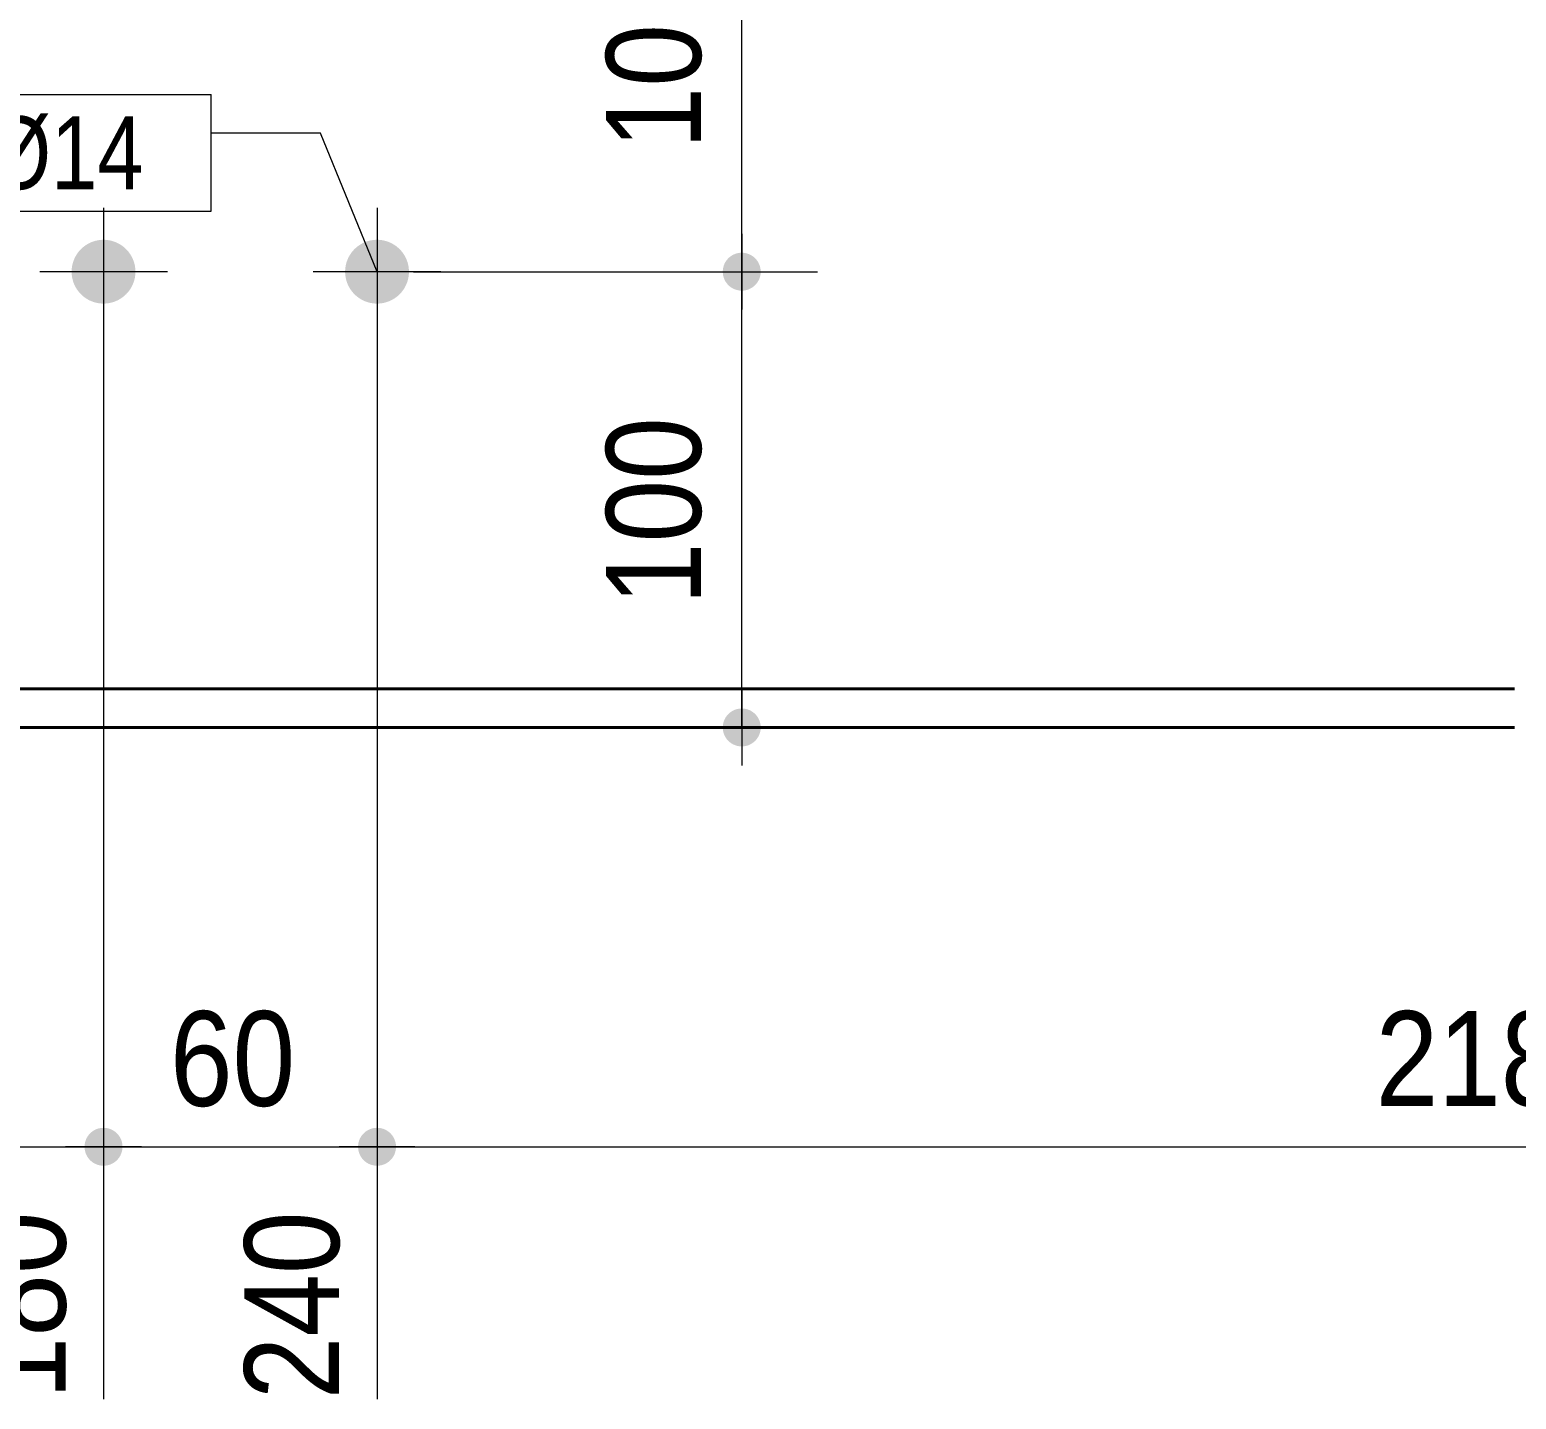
# Model space of a CAD drawing. Header units: millimetres. Extents: x 2 to 287, y 5 to 195.
# Drawn here: x 57.04 to 97.8, y 91.94 to 129.5 of the extents above; entities that cross this region are included whole.
import ezdxf

# ---------------------------------------------------------------- set-up
doc = ezdxf.new("R2010")
doc.units = ezdxf.units.MM
for name, color, linetype, lineweight in [('Boulon', 7, 'Continuous', 0), ('Cotation', 7, 'Continuous', 0), ('Désignation boulon', 3, 'Continuous', 0), ('Piece', 2, 'Continuous', 0)]:
    doc.layers.add(name, color=color, linetype=linetype, lineweight=lineweight)
doc.styles.add('ARIAL', font='ARIAL.TTF')
doc.styles.add('COMIC_SANS_MS', font='COMIC.TTF')

# ---------------------------------------------------------------- blocks, each defined once
blk = doc.blocks.new('*A3')
at = {"layer": 'Boulon'}
for points in [[(59.102, 123.741), (59.145, 123.737), (59.188, 123.732), (59.23, 123.725), (59.272, 123.715), (59.313, 123.704), (59.354, 123.69), (59.394, 123.675), (59.433, 123.658), (59.472, 123.638), (59.509, 123.617), (59.545, 123.594), (59.581, 123.569), (59.614, 123.543), (59.647, 123.515), (59.678, 123.485), (59.708, 123.454), (59.736, 123.422), (59.762, 123.388), (59.787, 123.353), (59.81, 123.316), (59.831, 123.279), (59.85, 123.241), (59.868, 123.201), (59.883, 123.161), (59.897, 123.121), (59.908, 123.079), (59.918, 123.037), (59.925, 122.995), (59.93, 122.952), (59.933, 122.91), (59.934, 122.867), (59.933, 122.824), (59.93, 122.781), (59.925, 122.738), (59.918, 122.696), (59.908, 122.654), (59.897, 122.613), (59.883, 122.572), (59.868, 122.532), (59.85, 122.493), (59.831, 122.454), (59.81, 122.417), (59.787, 122.38), (59.762, 122.345), (59.736, 122.312), (59.708, 122.279), (59.678, 122.248), (59.647, 122.218), (59.614, 122.19), (59.581, 122.164), (59.545, 122.139), (59.509, 122.116), (59.472, 122.095), (59.433, 122.076), (59.394, 122.058), (59.354, 122.043), (59.313, 122.029), (59.272, 122.018), (59.23, 122.008), (59.188, 122.001), (59.145, 121.996), (59.102, 121.993), (59.059, 121.992), (59.016, 121.993), (58.974, 121.996), (58.931, 122.001), (58.889, 122.008), (58.847, 122.018), (58.805, 122.029), (58.765, 122.043), (58.724, 122.058), (58.685, 122.076), (58.647, 122.095), (58.609, 122.116), (58.573, 122.139), (58.538, 122.164), (58.504, 122.19), (58.472, 122.218), (58.441, 122.248), (58.411, 122.279), (58.383, 122.312), (58.357, 122.345), (58.332, 122.38), (58.309, 122.417), (58.288, 122.454), (58.268, 122.493), (58.251, 122.532), (58.235, 122.572), (58.222, 122.613), (58.211, 122.654), (58.201, 122.696), (58.194, 122.738), (58.189, 122.781), (58.185, 122.824), (58.184, 122.867), (58.185, 122.91), (58.189, 122.952), (58.194, 122.995), (58.201, 123.037), (58.211, 123.079), (58.222, 123.121), (58.235, 123.161), (58.251, 123.201), (58.268, 123.241), (58.288, 123.279), (58.309, 123.316), (58.332, 123.353), (58.357, 123.388), (58.383, 123.422), (58.411, 123.454), (58.441, 123.485), (58.472, 123.515), (58.504, 123.543), (58.538, 123.569), (58.573, 123.594), (58.609, 123.617), (58.647, 123.638), (58.685, 123.658), (58.724, 123.675), (58.765, 123.69), (58.805, 123.704), (58.847, 123.715), (58.889, 123.725), (58.931, 123.732), (58.974, 123.737), (59.016, 123.741), (59.059, 123.742)], [(66.602, 123.741), (66.645, 123.737), (66.688, 123.732), (66.73, 123.725), (66.772, 123.715), (66.813, 123.704), (66.854, 123.69), (66.894, 123.675), (66.933, 123.658), (66.972, 123.638), (67.009, 123.617), (67.045, 123.594), (67.081, 123.569), (67.114, 123.543), (67.147, 123.515), (67.178, 123.485), (67.208, 123.454), (67.236, 123.422), (67.262, 123.388), (67.287, 123.353), (67.31, 123.316), (67.331, 123.279), (67.35, 123.241), (67.368, 123.201), (67.383, 123.161), (67.397, 123.121), (67.408, 123.079), (67.418, 123.037), (67.425, 122.995), (67.43, 122.952), (67.433, 122.91), (67.434, 122.867), (67.433, 122.824), (67.43, 122.781), (67.425, 122.738), (67.418, 122.696), (67.408, 122.654), (67.397, 122.613), (67.383, 122.572), (67.368, 122.532), (67.35, 122.493), (67.331, 122.454), (67.31, 122.417), (67.287, 122.38), (67.262, 122.345), (67.236, 122.312), (67.208, 122.279), (67.178, 122.248), (67.147, 122.218), (67.114, 122.19), (67.081, 122.164), (67.045, 122.139), (67.009, 122.116), (66.972, 122.095), (66.933, 122.076), (66.894, 122.058), (66.854, 122.043), (66.813, 122.029), (66.772, 122.018), (66.73, 122.008), (66.688, 122.001), (66.645, 121.996), (66.602, 121.993), (66.559, 121.992), (66.516, 121.993), (66.474, 121.996), (66.431, 122.001), (66.389, 122.008), (66.347, 122.018), (66.305, 122.029), (66.265, 122.043), (66.224, 122.058), (66.185, 122.076), (66.147, 122.095), (66.109, 122.116), (66.073, 122.139), (66.038, 122.164), (66.004, 122.19), (65.972, 122.218), (65.941, 122.248), (65.911, 122.279), (65.883, 122.312), (65.857, 122.345), (65.832, 122.38), (65.809, 122.417), (65.788, 122.454), (65.768, 122.493), (65.751, 122.532), (65.735, 122.572), (65.722, 122.613), (65.711, 122.654), (65.701, 122.696), (65.694, 122.738), (65.689, 122.781), (65.685, 122.824), (65.684, 122.867), (65.685, 122.91), (65.689, 122.952), (65.694, 122.995), (65.701, 123.037), (65.711, 123.079), (65.722, 123.121), (65.735, 123.161), (65.751, 123.201), (65.768, 123.241), (65.788, 123.279), (65.809, 123.316), (65.832, 123.353), (65.857, 123.388), (65.883, 123.422), (65.911, 123.454), (65.941, 123.485), (65.972, 123.515), (66.004, 123.543), (66.038, 123.569), (66.073, 123.594), (66.109, 123.617), (66.147, 123.638), (66.185, 123.658), (66.224, 123.675), (66.265, 123.69), (66.305, 123.704), (66.347, 123.715), (66.389, 123.725), (66.431, 123.732), (66.474, 123.737), (66.516, 123.741), (66.559, 123.742)]]:
    blk.add_hatch(color=256, dxfattribs=at).paths.add_polyline_path(points, flags=17)
at = {"layer": 'Boulon', "linetype": 'Continuous', "lineweight": 0}
for p, q in [((59.059, 124.617), (59.059, 121.117)), ((66.559, 124.617), (66.559, 121.117)), ((60.809, 122.867), (57.309, 122.867)), ((68.309, 122.867), (64.809, 122.867))]:
    blk.add_line(p, q, dxfattribs=at)
blk = doc.blocks.new('*A6')
at = {"layer": 'Piece', "color": 2, "linetype": 'Continuous', "lineweight": 40}
for p, q in [((97.746823, 111.429582), (36.558257, 111.429582)), ((97.746823, 110.367082), (36.558257, 110.367082))]:
    blk.add_line(p, q, dxfattribs=at)
blk = doc.blocks.new('*A18')
at = {"layer": 'Cotation'}
for points in [[(36.533, 98.348), (36.507, 98.35), (36.482, 98.353), (36.457, 98.357), (36.432, 98.363), (36.407, 98.37), (36.383, 98.378), (36.359, 98.387), (36.336, 98.397), (36.313, 98.409), (36.291, 98.421), (36.269, 98.435), (36.248, 98.449), (36.228, 98.465), (36.209, 98.482), (36.191, 98.499), (36.173, 98.518), (36.156, 98.537), (36.141, 98.557), (36.126, 98.578), (36.112, 98.6), (36.1, 98.622), (36.088, 98.645), (36.078, 98.668), (36.069, 98.692), (36.061, 98.716), (36.054, 98.741), (36.048, 98.766), (36.044, 98.791), (36.041, 98.816), (36.039, 98.842), (36.038, 98.867), (36.039, 98.893), (36.041, 98.918), (36.044, 98.943), (36.048, 98.969), (36.054, 98.993), (36.061, 99.018), (36.069, 99.042), (36.078, 99.066), (36.088, 99.089), (36.1, 99.112), (36.112, 99.134), (36.126, 99.156), (36.141, 99.177), (36.156, 99.197), (36.173, 99.216), (36.191, 99.235), (36.209, 99.252), (36.228, 99.269), (36.248, 99.285), (36.269, 99.299), (36.291, 99.313), (36.313, 99.326), (36.336, 99.337), (36.359, 99.348), (36.383, 99.357), (36.407, 99.365), (36.432, 99.372), (36.457, 99.377), (36.482, 99.381), (36.507, 99.385), (36.533, 99.386), (36.558, 99.387), (36.584, 99.386), (36.609, 99.385), (36.635, 99.381), (36.66, 99.377), (36.685, 99.372), (36.709, 99.365), (36.733, 99.357), (36.757, 99.348), (36.781, 99.337), (36.803, 99.326), (36.826, 99.313), (36.847, 99.299), (36.868, 99.285), (36.888, 99.269), (36.907, 99.252), (36.926, 99.235), (36.944, 99.216), (36.96, 99.197), (36.976, 99.177), (36.991, 99.156), (37.004, 99.134), (37.017, 99.112), (37.028, 99.089), (37.039, 99.066), (37.048, 99.042), (37.056, 99.018), (37.063, 98.993), (37.068, 98.969), (37.073, 98.943), (37.076, 98.918), (37.078, 98.893), (37.078, 98.867), (37.078, 98.842), (37.076, 98.816), (37.073, 98.791), (37.068, 98.766), (37.063, 98.741), (37.056, 98.716), (37.048, 98.692), (37.039, 98.668), (37.028, 98.645), (37.017, 98.622), (37.004, 98.6), (36.991, 98.578), (36.976, 98.557), (36.96, 98.537), (36.944, 98.518), (36.926, 98.499), (36.907, 98.482), (36.888, 98.465), (36.868, 98.449), (36.847, 98.435), (36.826, 98.421), (36.803, 98.409), (36.781, 98.397), (36.757, 98.387), (36.733, 98.378), (36.709, 98.37), (36.685, 98.363), (36.66, 98.357), (36.635, 98.353), (36.609, 98.35), (36.584, 98.348), (36.558, 98.347)], [(59.034, 98.348), (59.008, 98.35), (58.983, 98.353), (58.958, 98.357), (58.933, 98.363), (58.908, 98.37), (58.884, 98.378), (58.86, 98.387), (58.837, 98.397), (58.814, 98.409), (58.792, 98.421), (58.77, 98.435), (58.75, 98.449), (58.729, 98.465), (58.71, 98.482), (58.692, 98.499), (58.674, 98.518), (58.657, 98.537), (58.642, 98.557), (58.627, 98.578), (58.613, 98.6), (58.601, 98.622), (58.589, 98.645), (58.579, 98.668), (58.57, 98.692), (58.562, 98.716), (58.555, 98.741), (58.549, 98.766), (58.545, 98.791), (58.542, 98.816), (58.54, 98.842), (58.539, 98.867), (58.54, 98.893), (58.542, 98.918), (58.545, 98.943), (58.549, 98.969), (58.555, 98.993), (58.562, 99.018), (58.57, 99.042), (58.579, 99.066), (58.589, 99.089), (58.601, 99.112), (58.613, 99.134), (58.627, 99.156), (58.642, 99.177), (58.657, 99.197), (58.674, 99.216), (58.692, 99.235), (58.71, 99.252), (58.729, 99.269), (58.75, 99.285), (58.77, 99.299), (58.792, 99.313), (58.814, 99.326), (58.837, 99.337), (58.86, 99.348), (58.884, 99.357), (58.908, 99.365), (58.933, 99.372), (58.958, 99.377), (58.983, 99.381), (59.008, 99.385), (59.034, 99.386), (59.059, 99.387), (59.085, 99.386), (59.11, 99.385), (59.136, 99.381), (59.161, 99.377), (59.186, 99.372), (59.21, 99.365), (59.235, 99.357), (59.258, 99.348), (59.282, 99.337), (59.304, 99.326), (59.327, 99.313), (59.348, 99.299), (59.369, 99.285), (59.389, 99.269), (59.409, 99.252), (59.427, 99.235), (59.445, 99.216), (59.461, 99.197), (59.477, 99.177), (59.492, 99.156), (59.505, 99.134), (59.518, 99.112), (59.529, 99.089), (59.54, 99.066), (59.549, 99.042), (59.557, 99.018), (59.564, 98.993), (59.569, 98.969), (59.574, 98.943), (59.577, 98.918), (59.579, 98.893), (59.579, 98.867), (59.579, 98.842), (59.577, 98.816), (59.574, 98.791), (59.569, 98.766), (59.564, 98.741), (59.557, 98.716), (59.549, 98.692), (59.54, 98.668), (59.529, 98.645), (59.518, 98.622), (59.505, 98.6), (59.492, 98.578), (59.477, 98.557), (59.461, 98.537), (59.445, 98.518), (59.427, 98.499), (59.409, 98.482), (59.389, 98.465), (59.369, 98.449), (59.348, 98.435), (59.327, 98.421), (59.304, 98.409), (59.282, 98.397), (59.258, 98.387), (59.235, 98.378), (59.21, 98.37), (59.186, 98.363), (59.161, 98.357), (59.136, 98.353), (59.11, 98.35), (59.085, 98.348), (59.059, 98.347)]]:
    blk.add_hatch(color=256, dxfattribs=at).paths.add_polyline_path(points, flags=17)
at = {"layer": 'Cotation', "linetype": 'Continuous', "lineweight": 0}
for p, q in [((59.059, 121.867), (59.059, 91.942)), ((36.558, 109.367), (36.558, 95.799)), ((36.558, 99.907), (36.558, 97.827)), ((59.059, 99.907), (59.059, 97.827)), ((37.598, 98.867), (35.518, 98.867)), ((36.558, 98.867), (35.518, 98.867)), ((36.558, 98.867), (59.059, 98.867)), ((60.099, 98.867), (58.019, 98.867)), ((59.059, 98.867), (60.099, 98.867))]:
    blk.add_line(p, q, dxfattribs=at)
at = {"layer": 'Cotation'}
for p in [(36.558, 98.867), (59.059, 98.867)]:
    blk.add_point(p, dxfattribs=at)
at = {"layer": 'Cotation', "style": 'ARIAL', "width": 0.85}
blk.add_text('180', height=2.6, dxfattribs=at).set_placement((44.916, 99.987))
for s, p in [('0', (35.518, 95.799)), ('180', (58.019, 91.942))]:
    blk.add_text(s, height=2.6, rotation=90.0002, dxfattribs=at).set_placement(p)
blk = doc.blocks.new('*A19')
at = {"layer": 'Cotation'}
for points in [[(59.034, 98.348), (59.008, 98.35), (58.983, 98.353), (58.958, 98.357), (58.933, 98.363), (58.908, 98.37), (58.884, 98.378), (58.86, 98.387), (58.837, 98.397), (58.814, 98.409), (58.792, 98.421), (58.77, 98.435), (58.75, 98.449), (58.729, 98.465), (58.71, 98.482), (58.692, 98.499), (58.674, 98.518), (58.657, 98.537), (58.642, 98.557), (58.627, 98.578), (58.613, 98.6), (58.601, 98.622), (58.589, 98.645), (58.579, 98.668), (58.57, 98.692), (58.562, 98.716), (58.555, 98.741), (58.549, 98.766), (58.545, 98.791), (58.542, 98.816), (58.54, 98.842), (58.539, 98.867), (58.54, 98.893), (58.542, 98.918), (58.545, 98.943), (58.549, 98.969), (58.555, 98.993), (58.562, 99.018), (58.57, 99.042), (58.579, 99.066), (58.589, 99.089), (58.601, 99.112), (58.613, 99.134), (58.627, 99.156), (58.642, 99.177), (58.657, 99.197), (58.674, 99.216), (58.692, 99.235), (58.71, 99.252), (58.729, 99.269), (58.75, 99.285), (58.77, 99.299), (58.792, 99.313), (58.814, 99.326), (58.837, 99.337), (58.86, 99.348), (58.884, 99.357), (58.908, 99.365), (58.933, 99.372), (58.958, 99.377), (58.983, 99.381), (59.008, 99.385), (59.034, 99.386), (59.059, 99.387), (59.085, 99.386), (59.11, 99.385), (59.136, 99.381), (59.161, 99.377), (59.186, 99.372), (59.21, 99.365), (59.235, 99.357), (59.258, 99.348), (59.282, 99.337), (59.304, 99.326), (59.327, 99.313), (59.348, 99.299), (59.369, 99.285), (59.389, 99.269), (59.409, 99.252), (59.427, 99.235), (59.445, 99.216), (59.461, 99.197), (59.477, 99.177), (59.492, 99.156), (59.505, 99.134), (59.518, 99.112), (59.529, 99.089), (59.54, 99.066), (59.549, 99.042), (59.557, 99.018), (59.564, 98.993), (59.569, 98.969), (59.574, 98.943), (59.577, 98.918), (59.579, 98.893), (59.579, 98.867), (59.579, 98.842), (59.577, 98.816), (59.574, 98.791), (59.569, 98.766), (59.564, 98.741), (59.557, 98.716), (59.549, 98.692), (59.54, 98.668), (59.529, 98.645), (59.518, 98.622), (59.505, 98.6), (59.492, 98.578), (59.477, 98.557), (59.461, 98.537), (59.445, 98.518), (59.427, 98.499), (59.409, 98.482), (59.389, 98.465), (59.369, 98.449), (59.348, 98.435), (59.327, 98.421), (59.304, 98.409), (59.282, 98.397), (59.258, 98.387), (59.235, 98.378), (59.21, 98.37), (59.186, 98.363), (59.161, 98.357), (59.136, 98.353), (59.11, 98.35), (59.085, 98.348), (59.059, 98.347)], [(66.534, 98.348), (66.508, 98.35), (66.483, 98.353), (66.458, 98.357), (66.433, 98.363), (66.408, 98.37), (66.384, 98.378), (66.36, 98.387), (66.337, 98.397), (66.314, 98.409), (66.292, 98.421), (66.27, 98.435), (66.25, 98.449), (66.229, 98.465), (66.21, 98.482), (66.192, 98.499), (66.174, 98.518), (66.157, 98.537), (66.142, 98.557), (66.127, 98.578), (66.113, 98.6), (66.101, 98.622), (66.089, 98.645), (66.079, 98.668), (66.07, 98.692), (66.062, 98.716), (66.055, 98.741), (66.049, 98.766), (66.045, 98.791), (66.042, 98.816), (66.04, 98.842), (66.039, 98.867), (66.04, 98.893), (66.042, 98.918), (66.045, 98.943), (66.049, 98.969), (66.055, 98.993), (66.062, 99.018), (66.07, 99.042), (66.079, 99.066), (66.089, 99.089), (66.101, 99.112), (66.113, 99.134), (66.127, 99.156), (66.142, 99.177), (66.157, 99.197), (66.174, 99.216), (66.192, 99.235), (66.21, 99.252), (66.229, 99.269), (66.25, 99.285), (66.27, 99.299), (66.292, 99.313), (66.314, 99.326), (66.337, 99.337), (66.36, 99.348), (66.384, 99.357), (66.408, 99.365), (66.433, 99.372), (66.458, 99.377), (66.483, 99.381), (66.508, 99.385), (66.534, 99.386), (66.559, 99.387), (66.585, 99.386), (66.61, 99.385), (66.636, 99.381), (66.661, 99.377), (66.686, 99.372), (66.71, 99.365), (66.735, 99.357), (66.758, 99.348), (66.782, 99.337), (66.804, 99.326), (66.827, 99.313), (66.848, 99.299), (66.869, 99.285), (66.889, 99.269), (66.909, 99.252), (66.927, 99.235), (66.945, 99.216), (66.961, 99.197), (66.977, 99.177), (66.992, 99.156), (67.005, 99.134), (67.018, 99.112), (67.029, 99.089), (67.04, 99.066), (67.049, 99.042), (67.057, 99.018), (67.064, 98.993), (67.069, 98.969), (67.074, 98.943), (67.077, 98.918), (67.079, 98.893), (67.079, 98.867), (67.079, 98.842), (67.077, 98.816), (67.074, 98.791), (67.069, 98.766), (67.064, 98.741), (67.057, 98.716), (67.049, 98.692), (67.04, 98.668), (67.029, 98.645), (67.018, 98.622), (67.005, 98.6), (66.992, 98.578), (66.977, 98.557), (66.961, 98.537), (66.945, 98.518), (66.927, 98.499), (66.909, 98.482), (66.889, 98.465), (66.869, 98.449), (66.848, 98.435), (66.827, 98.421), (66.804, 98.409), (66.782, 98.397), (66.758, 98.387), (66.735, 98.378), (66.71, 98.37), (66.686, 98.363), (66.661, 98.357), (66.636, 98.353), (66.61, 98.35), (66.585, 98.348), (66.559, 98.347)]]:
    blk.add_hatch(color=256, dxfattribs=at).paths.add_polyline_path(points, flags=17)
at = {"layer": 'Cotation', "linetype": 'Continuous', "lineweight": 0}
for p, q in [((59.059, 121.867), (59.059, 91.942)), ((66.559, 121.867), (66.559, 91.942)), ((59.059, 99.907), (59.059, 97.827)), ((66.559, 99.907), (66.559, 97.827)), ((60.099, 98.867), (58.019, 98.867)), ((59.059, 98.867), (58.019, 98.867)), ((59.059, 98.867), (66.559, 98.867)), ((67.599, 98.867), (65.519, 98.867)), ((66.559, 98.867), (67.599, 98.867))]:
    blk.add_line(p, q, dxfattribs=at)
at = {"layer": 'Cotation'}
for p in [(59.059, 98.867), (66.559, 98.867)]:
    blk.add_point(p, dxfattribs=at)
at = {"layer": 'Cotation', "style": 'ARIAL', "width": 0.85}
blk.add_text('60', height=2.6, dxfattribs=at).set_placement((60.881, 99.987))
blk.add_text('240', height=2.6, rotation=90.0002, dxfattribs=at).set_placement((65.519, 91.942))
blk = doc.blocks.new('*A20')
at = {"layer": 'Cotation'}
blk.add_hatch(color=256, dxfattribs=at).paths.add_polyline_path([(66.534, 98.348), (66.508, 98.35), (66.483, 98.353), (66.458, 98.357), (66.433, 98.363), (66.408, 98.37), (66.384, 98.378), (66.36, 98.387), (66.337, 98.397), (66.314, 98.409), (66.292, 98.421), (66.27, 98.435), (66.25, 98.449), (66.229, 98.465), (66.21, 98.482), (66.192, 98.499), (66.174, 98.518), (66.157, 98.537), (66.142, 98.557), (66.127, 98.578), (66.113, 98.6), (66.101, 98.622), (66.089, 98.645), (66.079, 98.668), (66.07, 98.692), (66.062, 98.716), (66.055, 98.741), (66.049, 98.766), (66.045, 98.791), (66.042, 98.816), (66.04, 98.842), (66.039, 98.867), (66.04, 98.893), (66.042, 98.918), (66.045, 98.943), (66.049, 98.969), (66.055, 98.993), (66.062, 99.018), (66.07, 99.042), (66.079, 99.066), (66.089, 99.089), (66.101, 99.112), (66.113, 99.134), (66.127, 99.156), (66.142, 99.177), (66.157, 99.197), (66.174, 99.216), (66.192, 99.235), (66.21, 99.252), (66.229, 99.269), (66.25, 99.285), (66.27, 99.299), (66.292, 99.313), (66.314, 99.326), (66.337, 99.337), (66.36, 99.348), (66.384, 99.357), (66.408, 99.365), (66.433, 99.372), (66.458, 99.377), (66.483, 99.381), (66.508, 99.385), (66.534, 99.386), (66.559, 99.387), (66.585, 99.386), (66.61, 99.385), (66.636, 99.381), (66.661, 99.377), (66.686, 99.372), (66.71, 99.365), (66.735, 99.357), (66.758, 99.348), (66.782, 99.337), (66.804, 99.326), (66.827, 99.313), (66.848, 99.299), (66.869, 99.285), (66.889, 99.269), (66.909, 99.252), (66.927, 99.235), (66.945, 99.216), (66.961, 99.197), (66.977, 99.177), (66.992, 99.156), (67.005, 99.134), (67.018, 99.112), (67.029, 99.089), (67.04, 99.066), (67.049, 99.042), (67.057, 99.018), (67.064, 98.993), (67.069, 98.969), (67.074, 98.943), (67.077, 98.918), (67.079, 98.893), (67.079, 98.867), (67.079, 98.842), (67.077, 98.816), (67.074, 98.791), (67.069, 98.766), (67.064, 98.741), (67.057, 98.716), (67.049, 98.692), (67.04, 98.668), (67.029, 98.645), (67.018, 98.622), (67.005, 98.6), (66.992, 98.578), (66.977, 98.557), (66.961, 98.537), (66.945, 98.518), (66.927, 98.499), (66.909, 98.482), (66.889, 98.465), (66.869, 98.449), (66.848, 98.435), (66.827, 98.421), (66.804, 98.409), (66.782, 98.397), (66.758, 98.387), (66.735, 98.378), (66.71, 98.37), (66.686, 98.363), (66.661, 98.357), (66.636, 98.353), (66.61, 98.35), (66.585, 98.348), (66.559, 98.347)], flags=17)
at = {"layer": 'Cotation', "linetype": 'Continuous', "lineweight": 0}
for p, q in [((66.559, 121.867), (66.559, 91.942)), ((66.559, 99.907), (66.559, 97.827)), ((67.599, 98.867), (65.519, 98.867)), ((66.559, 98.867), (65.519, 98.867)), ((66.559, 98.867), (129.034, 98.867))]:
    blk.add_line(p, q, dxfattribs=at)
at = {"layer": 'Cotation'}
blk.add_point((66.559, 98.867), dxfattribs=at)
at = {"layer": 'Cotation', "style": 'ARIAL', "width": 0.85}
blk.add_text('2189', height=2.6, dxfattribs=at).set_placement((93.94, 99.987))
blk = doc.blocks.new('*A25')
at = {"layer": 'Cotation'}
for points in [[(76.534, 122.347), (76.508, 122.349), (76.483, 122.352), (76.458, 122.357), (76.433, 122.362), (76.408, 122.369), (76.384, 122.377), (76.36, 122.386), (76.337, 122.397), (76.314, 122.408), (76.292, 122.421), (76.27, 122.434), (76.25, 122.449), (76.229, 122.465), (76.21, 122.481), (76.192, 122.499), (76.174, 122.517), (76.157, 122.537), (76.142, 122.557), (76.127, 122.578), (76.113, 122.599), (76.101, 122.621), (76.089, 122.644), (76.079, 122.668), (76.07, 122.691), (76.062, 122.716), (76.055, 122.74), (76.049, 122.765), (76.045, 122.79), (76.042, 122.816), (76.04, 122.841), (76.039, 122.867), (76.04, 122.892), (76.042, 122.918), (76.045, 122.943), (76.049, 122.968), (76.055, 122.993), (76.062, 123.018), (76.07, 123.042), (76.079, 123.066), (76.089, 123.089), (76.101, 123.112), (76.113, 123.134), (76.127, 123.156), (76.142, 123.176), (76.157, 123.196), (76.174, 123.216), (76.192, 123.234), (76.21, 123.252), (76.229, 123.269), (76.25, 123.284), (76.27, 123.299), (76.292, 123.313), (76.314, 123.325), (76.337, 123.337), (76.36, 123.347), (76.384, 123.356), (76.408, 123.364), (76.433, 123.371), (76.458, 123.377), (76.483, 123.381), (76.508, 123.384), (76.534, 123.386), (76.559, 123.387), (76.585, 123.386), (76.61, 123.384), (76.636, 123.381), (76.661, 123.377), (76.686, 123.371), (76.71, 123.364), (76.735, 123.356), (76.758, 123.347), (76.782, 123.337), (76.804, 123.325), (76.827, 123.313), (76.848, 123.299), (76.869, 123.284), (76.889, 123.269), (76.909, 123.252), (76.927, 123.234), (76.945, 123.216), (76.961, 123.196), (76.977, 123.176), (76.992, 123.156), (77.005, 123.134), (77.018, 123.112), (77.029, 123.089), (77.04, 123.066), (77.049, 123.042), (77.057, 123.018), (77.064, 122.993), (77.069, 122.968), (77.074, 122.943), (77.077, 122.918), (77.079, 122.892), (77.079, 122.867), (77.079, 122.841), (77.077, 122.816), (77.074, 122.79), (77.069, 122.765), (77.064, 122.74), (77.057, 122.716), (77.049, 122.691), (77.04, 122.668), (77.029, 122.644), (77.018, 122.621), (77.005, 122.599), (76.992, 122.578), (76.977, 122.557), (76.961, 122.537), (76.945, 122.517), (76.927, 122.499), (76.909, 122.481), (76.889, 122.465), (76.869, 122.449), (76.848, 122.434), (76.827, 122.421), (76.804, 122.408), (76.782, 122.397), (76.758, 122.386), (76.735, 122.377), (76.71, 122.369), (76.686, 122.362), (76.661, 122.357), (76.636, 122.352), (76.61, 122.349), (76.585, 122.347), (76.559, 122.347)], [(76.534, 109.848), (76.508, 109.85), (76.483, 109.853), (76.458, 109.857), (76.433, 109.863), (76.408, 109.869), (76.384, 109.877), (76.36, 109.887), (76.337, 109.897), (76.314, 109.908), (76.292, 109.921), (76.27, 109.935), (76.25, 109.949), (76.229, 109.965), (76.21, 109.982), (76.192, 109.999), (76.174, 110.018), (76.157, 110.037), (76.142, 110.057), (76.127, 110.078), (76.113, 110.1), (76.101, 110.122), (76.089, 110.145), (76.079, 110.168), (76.07, 110.192), (76.062, 110.216), (76.055, 110.241), (76.049, 110.266), (76.045, 110.291), (76.042, 110.316), (76.04, 110.342), (76.039, 110.367), (76.04, 110.393), (76.042, 110.418), (76.045, 110.443), (76.049, 110.469), (76.055, 110.493), (76.062, 110.518), (76.07, 110.542), (76.079, 110.566), (76.089, 110.589), (76.101, 110.612), (76.113, 110.634), (76.127, 110.656), (76.142, 110.677), (76.157, 110.697), (76.174, 110.716), (76.192, 110.735), (76.21, 110.752), (76.229, 110.769), (76.25, 110.785), (76.27, 110.799), (76.292, 110.813), (76.314, 110.826), (76.337, 110.837), (76.36, 110.847), (76.384, 110.857), (76.408, 110.865), (76.433, 110.871), (76.458, 110.877), (76.483, 110.881), (76.508, 110.885), (76.534, 110.886), (76.559, 110.887), (76.585, 110.886), (76.61, 110.885), (76.636, 110.881), (76.661, 110.877), (76.686, 110.871), (76.71, 110.865), (76.735, 110.857), (76.758, 110.847), (76.782, 110.837), (76.804, 110.826), (76.827, 110.813), (76.848, 110.799), (76.869, 110.785), (76.889, 110.769), (76.909, 110.752), (76.927, 110.735), (76.945, 110.716), (76.961, 110.697), (76.977, 110.677), (76.992, 110.656), (77.005, 110.634), (77.018, 110.612), (77.029, 110.589), (77.04, 110.566), (77.049, 110.542), (77.057, 110.518), (77.064, 110.493), (77.069, 110.469), (77.074, 110.443), (77.077, 110.418), (77.079, 110.393), (77.079, 110.367), (77.079, 110.342), (77.077, 110.316), (77.074, 110.291), (77.069, 110.266), (77.064, 110.241), (77.057, 110.216), (77.049, 110.192), (77.04, 110.168), (77.029, 110.145), (77.018, 110.122), (77.005, 110.1), (76.992, 110.078), (76.977, 110.057), (76.961, 110.037), (76.945, 110.018), (76.927, 109.999), (76.909, 109.982), (76.889, 109.965), (76.869, 109.949), (76.848, 109.935), (76.827, 109.921), (76.804, 109.908), (76.782, 109.897), (76.758, 109.887), (76.735, 109.877), (76.71, 109.869), (76.686, 109.863), (76.661, 109.857), (76.636, 109.853), (76.61, 109.85), (76.585, 109.848), (76.559, 109.847)]]:
    blk.add_hatch(color=256, dxfattribs=at).paths.add_polyline_path(points, flags=17)
at = {"layer": 'Cotation', "linetype": 'Continuous', "lineweight": 0}
for p, q in [((76.559, 123.907), (76.559, 121.827)), ((76.559, 122.867), (76.559, 123.907)), ((67.559, 122.867), (78.639, 122.867)), ((75.519, 122.867), (77.599, 122.867)), ((76.559, 110.367), (76.559, 122.867)), ((76.559, 111.407), (76.559, 109.327)), ((67.559, 110.367), (78.639, 110.367)), ((75.519, 110.367), (77.599, 110.367)), ((76.559, 110.367), (76.559, 109.327))]:
    blk.add_line(p, q, dxfattribs=at)
at = {"layer": 'Cotation'}
for p in [(76.559, 122.867), (76.559, 110.367)]:
    blk.add_point(p, dxfattribs=at)
at = {"layer": 'Cotation', "style": 'ARIAL', "width": 0.85}
blk.add_text('100', height=2.6, rotation=90.0002, dxfattribs=at).set_placement((75.439, 113.724))
blk = doc.blocks.new('*A26')
at = {"layer": 'Cotation'}
for points in [[(76.534, 134.848), (76.508, 134.85), (76.483, 134.853), (76.458, 134.857), (76.433, 134.863), (76.408, 134.87), (76.384, 134.878), (76.36, 134.887), (76.337, 134.897), (76.314, 134.909), (76.292, 134.921), (76.27, 134.935), (76.25, 134.949), (76.229, 134.965), (76.21, 134.982), (76.192, 134.999), (76.174, 135.018), (76.157, 135.037), (76.142, 135.057), (76.127, 135.078), (76.113, 135.1), (76.101, 135.122), (76.089, 135.145), (76.079, 135.168), (76.07, 135.192), (76.062, 135.216), (76.055, 135.241), (76.049, 135.266), (76.045, 135.291), (76.042, 135.316), (76.04, 135.342), (76.039, 135.367), (76.04, 135.393), (76.042, 135.418), (76.045, 135.443), (76.049, 135.469), (76.055, 135.494), (76.062, 135.518), (76.07, 135.542), (76.079, 135.566), (76.089, 135.589), (76.101, 135.612), (76.113, 135.634), (76.127, 135.656), (76.142, 135.677), (76.157, 135.697), (76.174, 135.716), (76.192, 135.735), (76.21, 135.752), (76.229, 135.769), (76.25, 135.785), (76.27, 135.8), (76.292, 135.813), (76.314, 135.826), (76.337, 135.837), (76.36, 135.848), (76.384, 135.857), (76.408, 135.865), (76.433, 135.872), (76.458, 135.877), (76.483, 135.882), (76.508, 135.885), (76.534, 135.887), (76.559, 135.887), (76.585, 135.887), (76.61, 135.885), (76.636, 135.882), (76.661, 135.877), (76.686, 135.872), (76.71, 135.865), (76.735, 135.857), (76.758, 135.848), (76.782, 135.837), (76.804, 135.826), (76.827, 135.813), (76.848, 135.8), (76.869, 135.785), (76.889, 135.769), (76.909, 135.752), (76.927, 135.735), (76.945, 135.716), (76.961, 135.697), (76.977, 135.677), (76.992, 135.656), (77.005, 135.634), (77.018, 135.612), (77.029, 135.589), (77.04, 135.566), (77.049, 135.542), (77.057, 135.518), (77.064, 135.494), (77.069, 135.469), (77.074, 135.443), (77.077, 135.418), (77.079, 135.393), (77.079, 135.367), (77.079, 135.342), (77.077, 135.316), (77.074, 135.291), (77.069, 135.266), (77.064, 135.241), (77.057, 135.216), (77.049, 135.192), (77.04, 135.168), (77.029, 135.145), (77.018, 135.122), (77.005, 135.1), (76.992, 135.078), (76.977, 135.057), (76.961, 135.037), (76.945, 135.018), (76.927, 134.999), (76.909, 134.982), (76.889, 134.965), (76.869, 134.949), (76.848, 134.935), (76.827, 134.921), (76.804, 134.909), (76.782, 134.897), (76.758, 134.887), (76.735, 134.878), (76.71, 134.87), (76.686, 134.863), (76.661, 134.857), (76.636, 134.853), (76.61, 134.85), (76.585, 134.848), (76.559, 134.847)], [(76.534, 122.347), (76.508, 122.349), (76.483, 122.352), (76.458, 122.357), (76.433, 122.362), (76.408, 122.369), (76.384, 122.377), (76.36, 122.386), (76.337, 122.397), (76.314, 122.408), (76.292, 122.421), (76.27, 122.434), (76.25, 122.449), (76.229, 122.465), (76.21, 122.481), (76.192, 122.499), (76.174, 122.517), (76.157, 122.537), (76.142, 122.557), (76.127, 122.578), (76.113, 122.599), (76.101, 122.621), (76.089, 122.644), (76.079, 122.668), (76.07, 122.691), (76.062, 122.716), (76.055, 122.74), (76.049, 122.765), (76.045, 122.79), (76.042, 122.816), (76.04, 122.841), (76.039, 122.867), (76.04, 122.892), (76.042, 122.918), (76.045, 122.943), (76.049, 122.968), (76.055, 122.993), (76.062, 123.018), (76.07, 123.042), (76.079, 123.066), (76.089, 123.089), (76.101, 123.112), (76.113, 123.134), (76.127, 123.156), (76.142, 123.176), (76.157, 123.196), (76.174, 123.216), (76.192, 123.234), (76.21, 123.252), (76.229, 123.269), (76.25, 123.284), (76.27, 123.299), (76.292, 123.313), (76.314, 123.325), (76.337, 123.337), (76.36, 123.347), (76.384, 123.356), (76.408, 123.364), (76.433, 123.371), (76.458, 123.377), (76.483, 123.381), (76.508, 123.384), (76.534, 123.386), (76.559, 123.387), (76.585, 123.386), (76.61, 123.384), (76.636, 123.381), (76.661, 123.377), (76.686, 123.371), (76.71, 123.364), (76.735, 123.356), (76.758, 123.347), (76.782, 123.337), (76.804, 123.325), (76.827, 123.313), (76.848, 123.299), (76.869, 123.284), (76.889, 123.269), (76.909, 123.252), (76.927, 123.234), (76.945, 123.216), (76.961, 123.196), (76.977, 123.176), (76.992, 123.156), (77.005, 123.134), (77.018, 123.112), (77.029, 123.089), (77.04, 123.066), (77.049, 123.042), (77.057, 123.018), (77.064, 122.993), (77.069, 122.968), (77.074, 122.943), (77.077, 122.918), (77.079, 122.892), (77.079, 122.867), (77.079, 122.841), (77.077, 122.816), (77.074, 122.79), (77.069, 122.765), (77.064, 122.74), (77.057, 122.716), (77.049, 122.691), (77.04, 122.668), (77.029, 122.644), (77.018, 122.621), (77.005, 122.599), (76.992, 122.578), (76.977, 122.557), (76.961, 122.537), (76.945, 122.517), (76.927, 122.499), (76.909, 122.481), (76.889, 122.465), (76.869, 122.449), (76.848, 122.434), (76.827, 122.421), (76.804, 122.408), (76.782, 122.397), (76.758, 122.386), (76.735, 122.377), (76.71, 122.369), (76.686, 122.362), (76.661, 122.357), (76.636, 122.352), (76.61, 122.349), (76.585, 122.347), (76.559, 122.347)]]:
    blk.add_hatch(color=256, dxfattribs=at).paths.add_polyline_path(points, flags=17)
at = {"layer": 'Cotation', "linetype": 'Continuous', "lineweight": 0}
for p, q in [((76.559, 136.407), (76.559, 134.327)), ((76.559, 135.367), (76.559, 136.407)), ((67.559, 135.367), (78.639, 135.367)), ((75.519, 135.367), (77.599, 135.367)), ((76.559, 122.867), (76.559, 135.367)), ((76.559, 123.907), (76.559, 121.827)), ((67.559, 122.867), (78.639, 122.867)), ((75.519, 122.867), (77.599, 122.867)), ((76.559, 122.867), (76.559, 121.827))]:
    blk.add_line(p, q, dxfattribs=at)
at = {"layer": 'Cotation'}
for p in [(76.559, 135.367), (76.559, 122.867)]:
    blk.add_point(p, dxfattribs=at)
at = {"layer": 'Cotation', "style": 'ARIAL', "width": 0.85}
blk.add_text('100', height=2.6, rotation=90.0002, dxfattribs=at).set_placement((75.439, 126.224))
blk = doc.blocks.new('*A38')
at = {"layer": 'Désignation boulon', "linetype": 'Continuous', "lineweight": 0}
for p, q in [((51.39683, 127.728494), (62.012455, 127.728494)), ((51.39683, 124.528494), (51.39683, 127.728494)), ((62.012455, 124.528494), (62.012455, 127.728494)), ((65.012455, 126.661827), (62.012455, 126.661827)), ((66.559323, 122.866615), (65.012455, 126.661827)), ((51.39683, 124.528494), (62.012455, 124.528494))]:
    blk.add_line(p, q, dxfattribs=at)
at = {"layer": 'Désignation boulon', "style": 'COMIC_SANS_MS', "width": 0.85}
for s, height, p in [('Ø14', 2, (55.855424, 125.128494)), ('2', 2, (51.99683, 125.128494)), ('x', 1.5, (54.22476, 125.128494))]:
    blk.add_text(s, height=height, dxfattribs=at).set_placement(p)

msp = doc.modelspace()

# ---------------------------------------------------------------- block references
at = {"lineweight": 0}
for name in ['*A26', '*A6', '*A38', '*A3', '*A25', '*A18', '*A19', '*A20']:
    msp.add_blockref(name, (0, 0), dxfattribs=at)

doc.saveas('drawing.dxf')
